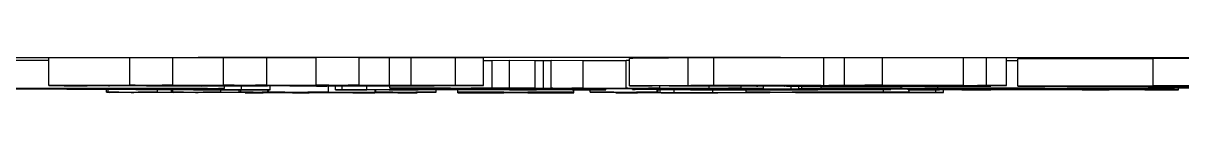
# Model space of a CAD drawing. Header units: millimetres. Extents: x 2271 to 4415, y 823 to 2339.
# Drawn here: x 3105.83 to 3147.74, y 980.68 to 981.97 of the extents above; entities that cross this region are included whole.
import ezdxf

# ---------------------------------------------------------------- set-up
doc = ezdxf.new("R2010")
doc.units = ezdxf.units.MM

msp = doc.modelspace()

# ---------------------------------------------------------------- linework, layer by layer
at = {"color": 7, "linetype": 'Continuous', "lineweight": 25}
for p, q in [((3109.686, 981.945), (3106.758, 981.944)), ((3106.758, 980.944), (3106.758, 981.944)), ((3111.245, 981.95), (3109.686, 981.951)), ((3109.686, 980.951), (3109.686, 981.951)), ((3111.245, 980.95), (3111.245, 981.95)), ((3113.077, 981.946), (3111.245, 981.946)), ((3114.638, 981.951), (3113.077, 981.952)), ((3113.077, 980.952), (3113.077, 981.952)), ((3114.638, 980.951), (3114.638, 981.951)), ((3116.426, 981.948), (3114.638, 981.947)), ((3117.983, 981.953), (3116.426, 981.954)), ((3116.426, 980.954), (3116.426, 981.954)), ((3117.983, 980.953), (3117.983, 981.953)), ((3119.079, 981.949), (3117.983, 981.948)), ((3119.865, 981.951), (3119.079, 981.949)), ((3119.079, 980.949), (3119.079, 981.949)), ((3121.463, 981.949), (3119.865, 981.951)), ((3119.865, 980.951), (3119.865, 981.951)), ((3121.463, 980.949), (3121.463, 981.949)), ((3130.807, 981.946), (3129.866, 981.948)), ((3129.866, 981.948), (3129.866, 980.948)), ((3134.785, 981.944), (3130.807, 981.946)), ((3130.807, 980.946), (3130.807, 981.946)), ((3134.785, 980.944), (3134.785, 981.944)), ((3136.917, 981.95), (3135.538, 981.952)), ((3135.538, 980.952), (3135.538, 981.952)), ((3136.917, 980.95), (3136.917, 981.95)), ((3122.477, 981.941), (3121.463, 981.943)), ((3122.477, 980.941), (3122.477, 981.941)), ((3122.787, 981.844), (3122.477, 981.844)), ((3123.422, 981.845), (3122.787, 981.844)), ((3122.787, 980.844), (3122.787, 981.844)), ((3124.347, 981.843), (3123.422, 981.845)), ((3123.422, 980.845), (3123.422, 981.845)), ((3124.347, 980.843), (3124.347, 981.843)), ((3124.636, 981.836), (3124.347, 981.836)), ((3124.925, 981.84), (3124.636, 981.839)), ((3124.636, 981.839), (3124.636, 980.839)), ((3126.081, 981.844), (3124.925, 981.845)), ((3124.925, 980.845), (3124.925, 981.845)), ((3126.081, 980.844), (3126.081, 981.844)), ((3127.641, 981.84), (3126.081, 981.84)), ((3127.765, 981.847), (3127.641, 981.847)), ((3127.641, 980.847), (3127.641, 981.847)), ((3127.765, 980.928), (3127.765, 981.928)), ((3139.842, 981.942), (3136.917, 981.943)), ((3140.67, 981.943), (3139.842, 981.942)), ((3139.842, 980.942), (3139.842, 981.942)), ((3141.399, 981.94), (3140.67, 981.943)), ((3140.67, 980.943), (3140.67, 981.943)), ((3141.399, 980.94), (3141.399, 981.94)), ((3141.811, 981.844), (3141.399, 981.844)), ((3141.811, 980.913), (3141.811, 981.913)), ((3150.77, 981.923), (3146.702, 981.929)), ((3146.702, 980.929), (3146.702, 981.929)), ((3109.906, 980.784), (3104.339, 980.816)), ((3106.758, 980.944), (3110.231, 980.945)), ((3107.398, 980.943), (3106.758, 980.944)), ((3106.92, 980.816), (3111.986, 980.789)), ((3107.308, 980.933), (3107.308, 980.943)), ((3107.986, 980.944), (3107.398, 980.943)), ((3107.688, 980.934), (3107.688, 980.943)), ((3110.3, 980.944), (3107.986, 980.944)), ((3108.356, 980.939), (3108.356, 980.944)), ((3108.356, 980.939), (3108.628, 980.939)), ((3108.628, 980.939), (3108.628, 980.944)), ((3108.628, 980.939), (3108.769, 980.937)), ((3108.769, 980.937), (3108.769, 980.944)), ((3108.769, 980.937), (3120.543, 980.942)), ((3108.84, 980.702), (3108.84, 980.79)), ((3108.84, 980.702), (3108.899, 980.703)), ((3109.044, 980.702), (3108.84, 980.702)), ((3114.286, 980.939), (3108.841, 980.937)), ((3108.899, 980.703), (3108.899, 980.79)), ((3108.899, 980.703), (3110.687, 980.702)), ((3108.959, 980.935), (3108.959, 980.937)), ((3108.969, 980.684), (3108.969, 980.702)), ((3108.969, 980.684), (3109.273, 980.701)), ((3111.381, 980.695), (3109.275, 980.684)), ((3109.686, 980.951), (3111.245, 980.95)), ((3109.988, 980.701), (3109.734, 980.689)), ((3109.734, 980.689), (3109.836, 980.689)), ((3109.836, 980.689), (3111.512, 980.697)), ((3109.836, 980.689), (3109.836, 980.694)), ((3114.76, 980.784), (3109.906, 980.784)), ((3110.295, 980.933), (3110.295, 980.937)), ((3110.295, 980.933), (3111.33, 980.933)), ((3110.627, 980.702), (3110.473, 980.702)), ((3111.574, 980.941), (3110.624, 980.94)), ((3110.687, 980.702), (3110.627, 980.702)), ((3110.687, 980.702), (3110.687, 980.784)), ((3111.245, 980.95), (3110.852, 980.949)), ((3110.852, 980.949), (3111.114, 980.946)), ((3111.114, 980.946), (3111.114, 980.95)), ((3111.114, 980.946), (3113.634, 980.947)), ((3113.703, 980.946), (3111.184, 980.945)), ((3111.188, 980.701), (3111.188, 980.784)), ((3111.188, 980.701), (3111.248, 980.702)), ((3111.342, 980.701), (3111.188, 980.701)), ((3111.248, 980.702), (3111.248, 980.784)), ((3111.248, 980.702), (3112.983, 980.701)), ((3111.267, 980.683), (3111.483, 980.695)), ((3111.267, 980.683), (3111.267, 980.694)), ((3111.33, 980.933), (3111.33, 980.937)), ((3111.33, 980.933), (3114.667, 980.934)), ((3111.483, 980.695), (3111.381, 980.695)), ((3114.739, 980.933), (3111.402, 980.932)), ((3111.402, 980.932), (3112.268, 980.921)), ((3112.268, 980.921), (3111.41, 980.92)), ((3111.512, 980.697), (3111.621, 980.7)), ((3114.471, 980.699), (3111.573, 980.683)), ((3111.574, 980.941), (3111.574, 980.945)), ((3112.336, 980.7), (3112.061, 980.688)), ((3112.061, 980.688), (3112.163, 980.688)), ((3112.163, 980.688), (3114.105, 980.699)), ((3112.163, 980.688), (3112.163, 980.693)), ((3112.268, 980.921), (3112.268, 980.932)), ((3112.924, 980.701), (3112.771, 980.701)), ((3112.983, 980.701), (3112.924, 980.701)), ((3112.983, 980.701), (3112.983, 980.784)), ((3113.077, 980.952), (3114.638, 980.951)), ((3113.116, 980.833), (3113.116, 980.932)), ((3113.638, 980.7), (3113.638, 980.784)), ((3113.638, 980.7), (3113.698, 980.701)), ((3113.792, 980.7), (3113.638, 980.7)), ((3113.698, 980.701), (3113.698, 980.784)), ((3113.698, 980.701), (3114.684, 980.701)), ((3113.72, 980.787), (3113.72, 980.933)), ((3113.72, 980.787), (3114.76, 980.787)), ((3113.856, 980.682), (3113.856, 980.696)), ((3113.884, 980.682), (3113.884, 980.696)), ((3114.967, 980.942), (3114.014, 980.941)), ((3114.105, 980.699), (3114.151, 980.7)), ((3114.145, 980.682), (3114.145, 980.697)), ((3114.638, 980.951), (3114.233, 980.95)), ((3114.233, 980.95), (3114.518, 980.947)), ((3114.667, 980.934), (3114.286, 980.939)), ((3114.518, 980.947), (3114.518, 980.951)), ((3114.518, 980.947), (3116.968, 980.948)), ((3117.037, 980.947), (3114.587, 980.946)), ((3114.649, 980.683), (3115.298, 980.699)), ((3114.684, 980.701), (3114.684, 980.784)), ((3114.684, 980.701), (3114.686, 980.701)), ((3114.686, 980.784), (3114.686, 980.701)), ((3114.686, 980.701), (3116.87, 980.7)), ((3114.76, 980.787), (3114.76, 980.933)), ((3114.76, 980.787), (3114.76, 980.784)), ((3115.17, 980.7), (3114.966, 980.7)), ((3114.967, 980.942), (3114.967, 980.946)), ((3120.685, 980.941), (3115.17, 980.939)), ((3115.17, 980.939), (3115.55, 980.934)), ((3115.172, 980.7), (3115.17, 980.7)), ((3115.813, 980.691), (3115.481, 980.683)), ((3115.55, 980.934), (3115.55, 980.939)), ((3115.55, 980.934), (3118.817, 980.935)), ((3119.095, 980.935), (3115.622, 980.933)), ((3118.881, 980.691), (3115.813, 980.691)), ((3116.131, 980.699), (3115.84, 980.692)), ((3115.84, 980.692), (3118.908, 980.691)), ((3116.809, 980.92), (3115.856, 980.918)), ((3115.913, 980.682), (3115.913, 980.691)), ((3116.173, 980.682), (3116.173, 980.691)), ((3116.426, 980.954), (3117.983, 980.953)), ((3116.843, 980.7), (3116.635, 980.7)), ((3116.809, 980.92), (3116.809, 980.934)), ((3116.87, 980.7), (3116.843, 980.7)), ((3116.87, 980.7), (3116.87, 980.934)), ((3117.123, 980.786), (3117.123, 980.934)), ((3117.123, 980.785), (3117.123, 980.786)), ((3117.123, 980.786), (3117.366, 980.786)), ((3120.117, 980.785), (3117.123, 980.785)), ((3117.32, 980.925), (3117.32, 980.934)), ((3117.379, 980.925), (3117.32, 980.925)), ((3118.311, 980.943), (3117.364, 980.942)), ((3117.366, 980.786), (3117.366, 980.925)), ((3117.983, 980.953), (3117.579, 980.951)), ((3117.579, 980.951), (3117.854, 980.948)), ((3117.756, 980.681), (3117.756, 980.691)), ((3117.785, 980.682), (3117.785, 980.691)), ((3117.854, 980.948), (3117.854, 980.952)), ((3117.854, 980.948), (3119.079, 980.949)), ((3121.463, 980.949), (3117.923, 980.947)), ((3118.045, 980.682), (3118.045, 980.691)), ((3118.256, 980.788), (3118.256, 980.934)), ((3118.256, 980.788), (3121.408, 980.815)), ((3118.311, 980.943), (3118.311, 980.947)), ((3118.55, 980.682), (3118.881, 980.691)), ((3118.55, 980.682), (3118.55, 980.691)), ((3118.56, 980.699), (3118.56, 980.785)), ((3118.56, 980.699), (3118.587, 980.7)), ((3118.768, 980.699), (3118.56, 980.699)), ((3118.587, 980.7), (3118.587, 980.785)), ((3118.587, 980.7), (3120.771, 980.7)), ((3118.817, 980.935), (3118.817, 980.94)), ((3118.817, 980.935), (3119.313, 980.937)), ((3118.908, 980.691), (3119.199, 980.698)), ((3119.079, 980.949), (3119.865, 980.951)), ((3119.088, 980.844), (3119.088, 980.935)), ((3119.608, 980.843), (3119.088, 980.844)), ((3119.088, 980.844), (3122.787, 980.844)), ((3119.724, 980.927), (3119.095, 980.935)), ((3119.874, 980.796), (3119.146, 980.79)), ((3119.203, 980.825), (3119.203, 980.843)), ((3119.839, 980.823), (3119.203, 980.825)), ((3119.313, 980.937), (3119.313, 980.94)), ((3119.313, 980.937), (3120.556, 980.936)), ((3119.319, 980.836), (3119.319, 980.843)), ((3119.839, 980.835), (3119.319, 980.836)), ((3119.319, 980.836), (3121.284, 980.836)), ((3120.031, 980.698), (3119.382, 980.682)), ((3119.814, 980.681), (3119.814, 980.693)), ((3119.865, 980.951), (3121.463, 980.949)), ((3123.509, 980.796), (3119.874, 980.796)), ((3119.874, 980.786), (3119.874, 980.796)), ((3119.874, 980.786), (3120.117, 980.786)), ((3120.556, 980.936), (3120.024, 980.934)), ((3120.024, 980.934), (3120.654, 980.927)), ((3121.732, 980.812), (3120.036, 980.797)), ((3120.036, 980.797), (3123.428, 980.797)), ((3120.071, 980.937), (3120.685, 980.941)), ((3120.071, 980.937), (3120.071, 980.941)), ((3120.302, 980.937), (3120.071, 980.937)), ((3120.117, 980.786), (3120.117, 980.796)), ((3120.117, 980.786), (3120.117, 980.785)), ((3120.744, 980.699), (3120.536, 980.699)), ((3120.543, 980.942), (3120.543, 980.948)), ((3120.543, 980.942), (3121.026, 980.944)), ((3120.654, 980.927), (3120.654, 980.941)), ((3120.7, 980.926), (3120.7, 980.948)), ((3120.771, 980.7), (3120.744, 980.699)), ((3120.771, 980.7), (3120.771, 980.796)), ((3121.284, 980.843), (3120.995, 980.843)), ((3121.026, 980.944), (3121.026, 980.948)), ((3121.026, 980.944), (3122.477, 980.941)), ((3121.284, 980.835), (3121.226, 980.835)), ((3121.284, 980.836), (3121.284, 980.843)), ((3121.284, 980.827), (3121.284, 980.835)), ((3121.408, 980.815), (3122.619, 980.816)), ((3121.555, 980.7), (3121.555, 980.796)), ((3121.555, 980.7), (3125.746, 980.7)), ((3121.555, 980.699), (3121.555, 980.7)), ((3122.751, 980.699), (3121.555, 980.699)), ((3121.555, 980.681), (3121.555, 980.699)), ((3121.813, 980.812), (3121.732, 980.812)), ((3123.428, 980.797), (3121.813, 980.812)), ((3124.347, 980.843), (3122.035, 980.843)), ((3122.035, 980.843), (3122.035, 980.836)), ((3122.035, 980.836), (3122.671, 980.836)), ((3124, 980.835), (3122.035, 980.835)), ((3122.035, 980.835), (3122.035, 980.827)), ((3122.035, 980.827), (3124, 980.829)), ((3122.619, 980.816), (3122.619, 980.835)), ((3122.619, 980.816), (3125.691, 980.788)), ((3122.671, 980.836), (3122.671, 980.843)), ((3122.671, 980.836), (3123.191, 980.837)), ((3122.751, 980.681), (3122.751, 980.699)), ((3122.787, 980.844), (3123.422, 980.845)), ((3123.191, 980.837), (3123.191, 980.843)), ((3123.191, 980.837), (3124, 980.835)), ((3123.219, 980.682), (3123.219, 980.698)), ((3123.422, 980.845), (3124.347, 980.843)), ((3123.425, 980.786), (3123.425, 980.796)), ((3123.425, 980.785), (3123.425, 980.786)), ((3123.425, 980.786), (3123.749, 980.786)), ((3126.904, 980.785), (3123.425, 980.785)), ((3124.315, 980.789), (3123.509, 980.796)), ((3123.749, 980.786), (3123.749, 980.794)), ((3124, 980.836), (3124, 980.843)), ((3124.52, 980.835), (3124, 980.836)), ((3124, 980.836), (3130.993, 980.836)), ((3124, 980.835), (3124, 980.836)), ((3124, 980.829), (3124, 980.835)), ((3124, 980.829), (3124.058, 980.828)), ((3124.058, 980.836), (3124.058, 980.828)), ((3124.082, 980.698), (3124.082, 980.682)), ((3125.746, 980.699), (3124.55, 980.699)), ((3124.55, 980.681), (3124.55, 980.699)), ((3124.636, 980.83), (3124.578, 980.833)), ((3124.578, 980.833), (3125.329, 980.832)), ((3124.578, 980.819), (3124.578, 980.833)), ((3124.578, 980.819), (3124.636, 980.822)), ((3125.329, 980.82), (3124.578, 980.819)), ((3124.636, 980.839), (3124.983, 980.84)), ((3125.329, 980.838), (3124.636, 980.839)), ((3124.636, 980.822), (3124.636, 980.83)), ((3124.925, 980.845), (3126.081, 980.844)), ((3125.792, 980.839), (3125.329, 980.838)), ((3125.329, 980.832), (3125.329, 980.838)), ((3125.329, 980.832), (3127.005, 980.832)), ((3126.659, 980.831), (3125.329, 980.831)), ((3125.329, 980.831), (3125.329, 980.82)), ((3126.081, 980.844), (3125.676, 980.844)), ((3125.676, 980.844), (3125.676, 980.84)), ((3125.676, 980.84), (3127.699, 980.84)), ((3125.691, 980.788), (3125.691, 980.831)), ((3125.746, 980.7), (3125.746, 980.785)), ((3125.746, 980.7), (3125.746, 980.699)), ((3125.746, 980.681), (3125.746, 980.699)), ((3130.646, 980.839), (3125.792, 980.839)), ((3127.294, 980.836), (3125.907, 980.836)), ((3126.335, 980.7), (3126.335, 980.785)), ((3126.372, 980.699), (3126.335, 980.7)), ((3126.335, 980.7), (3128.757, 980.7)), ((3126.68, 980.699), (3126.372, 980.699)), ((3126.659, 980.821), (3126.659, 980.831)), ((3127.352, 980.822), (3126.659, 980.821)), ((3126.661, 980.786), (3126.661, 980.821)), ((3126.661, 980.786), (3126.904, 980.786)), ((3126.904, 980.786), (3126.904, 980.821)), ((3126.904, 980.786), (3126.904, 980.785)), ((3127.005, 980.832), (3127.294, 980.836)), ((3127.005, 980.832), (3127.005, 980.836)), ((3128.044, 980.683), (3127.192, 980.698)), ((3127.267, 980.681), (3127.267, 980.697)), ((3127.294, 980.832), (3130.877, 980.832)), ((3128.739, 980.831), (3127.352, 980.831)), ((3127.352, 980.831), (3127.352, 980.822)), ((3127.628, 980.682), (3127.628, 980.69)), ((3127.641, 980.847), (3128.855, 980.846)), ((3128.885, 980.929), (3127.765, 980.928)), ((3127.863, 980.8), (3127.863, 980.831)), ((3128.017, 980.699), (3128.868, 980.683)), ((3132.611, 980.836), (3128.392, 980.836)), ((3128.793, 980.7), (3128.433, 980.7)), ((3128.855, 980.846), (3128.45, 980.845)), ((3128.45, 980.845), (3128.45, 980.84)), ((3128.45, 980.84), (3130.646, 980.84)), ((3128.739, 980.822), (3128.739, 980.831)), ((3129.432, 980.823), (3128.739, 980.822)), ((3128.757, 980.7), (3128.757, 980.822)), ((3128.757, 980.7), (3128.793, 980.7)), ((3128.793, 980.7), (3128.793, 980.822)), ((3128.855, 980.846), (3128.855, 980.929)), ((3128.868, 980.683), (3128.868, 980.822)), ((3129.104, 980.931), (3128.885, 980.929)), ((3133.149, 980.929), (3129.104, 980.931)), ((3129.89, 980.938), (3129.196, 980.932)), ((3129.196, 980.932), (3133.241, 980.93)), ((3129.381, 980.682), (3129.381, 980.821)), ((3130.935, 980.831), (3129.432, 980.831)), ((3129.432, 980.831), (3129.432, 980.823)), ((3129.432, 980.822), (3129.432, 980.823)), ((3129.432, 980.821), (3129.432, 980.822)), ((3129.866, 980.948), (3130.807, 980.946)), ((3133.935, 980.936), (3129.89, 980.938)), ((3130.647, 980.945), (3129.982, 980.939)), ((3129.982, 980.939), (3134.027, 980.937)), ((3130.646, 980.845), (3130.646, 980.93)), ((3130.646, 980.84), (3130.646, 980.845)), ((3130.646, 980.845), (3131.802, 980.844)), ((3131.397, 980.839), (3130.646, 980.838)), ((3130.646, 980.838), (3130.646, 980.839)), ((3134.693, 980.943), (3130.647, 980.945)), ((3130.772, 980.682), (3130.772, 980.819)), ((3130.807, 980.946), (3134.785, 980.944)), ((3130.877, 980.832), (3130.877, 980.836)), ((3130.877, 980.832), (3131.282, 980.833)), ((3130.935, 980.822), (3130.935, 980.831)), ((3130.993, 980.836), (3131.686, 980.838)), ((3130.993, 980.836), (3130.993, 980.838)), ((3131.282, 980.833), (3131.282, 980.836)), ((3131.282, 980.833), (3132.091, 980.832)), ((3131.802, 980.844), (3131.34, 980.843)), ((3131.34, 980.843), (3131.342, 980.843)), ((3131.397, 980.839), (3131.397, 980.843)), ((3131.686, 980.838), (3131.686, 980.844)), ((3131.686, 980.838), (3132.611, 980.836)), ((3132.091, 980.832), (3131.686, 980.831)), ((3131.686, 980.831), (3131.686, 980.822)), ((3131.688, 980.822), (3131.688, 980.831)), ((3131.802, 980.844), (3131.802, 980.93)), ((3131.986, 980.701), (3131.986, 980.832)), ((3131.986, 980.701), (3136.942, 980.703)), ((3132.053, 980.7), (3131.986, 980.701)), ((3132.305, 980.7), (3132.053, 980.7)), ((3132.091, 980.832), (3132.091, 980.836)), ((3132.351, 980.929), (3132.351, 980.921)), ((3132.407, 980.922), (3133.149, 980.929)), ((3132.407, 980.922), (3132.407, 980.929)), ((3132.49, 980.816), (3132.49, 980.836)), ((3132.541, 980.786), (3132.541, 980.836)), ((3132.573, 980.687), (3132.842, 980.687)), ((3132.611, 980.836), (3132.611, 980.929)), ((3134.44, 980.684), (3132.851, 980.7)), ((3133.119, 980.797), (3133.119, 980.799)), ((3133.119, 980.799), (3137.212, 980.799)), ((3133.605, 980.797), (3133.119, 980.797)), ((3133.241, 980.937), (3133.241, 980.93)), ((3133.241, 980.93), (3133.935, 980.936)), ((3134.092, 980.929), (3133.396, 980.922)), ((3138.774, 980.916), (3133.514, 980.919)), ((3133.605, 980.815), (3133.605, 980.918)), ((3133.66, 980.7), (3134.349, 980.694)), ((3133.769, 980.683), (3133.769, 980.691)), ((3133.882, 980.825), (3133.882, 980.918)), ((3133.94, 980.824), (3133.882, 980.825)), ((3133.998, 980.833), (3133.998, 980.918)), ((3134.518, 980.832), (3133.998, 980.833)), ((3133.998, 980.833), (3137.639, 980.833)), ((3135.441, 980.702), (3134.026, 980.701)), ((3134.027, 980.944), (3134.027, 980.937)), ((3134.027, 980.937), (3134.693, 980.943)), ((3134.035, 980.92), (3134.035, 980.928)), ((3134.035, 980.92), (3138.689, 980.918)), ((3134.072, 980.683), (3134.072, 980.688)), ((3138.273, 980.926), (3134.092, 980.929)), ((3134.878, 980.936), (3134.184, 980.929)), ((3134.184, 980.929), (3138.366, 980.927)), ((3134.349, 980.694), (3134.349, 980.701)), ((3134.349, 980.694), (3135.815, 980.694)), ((3134.402, 980.814), (3134.402, 980.832)), ((3135.881, 980.694), (3134.415, 980.693)), ((3134.415, 980.693), (3135.249, 980.685)), ((3134.575, 980.79), (3134.575, 980.795)), ((3135.154, 980.82), (3134.634, 980.821)), ((3134.634, 980.821), (3140.066, 980.821)), ((3134.691, 980.844), (3134.691, 980.918)), ((3135.154, 980.843), (3134.691, 980.844)), ((3134.691, 980.844), (3137.639, 980.844)), ((3139.059, 980.934), (3134.878, 980.936)), ((3135.635, 980.943), (3134.97, 980.937)), ((3134.97, 980.937), (3139.152, 980.935)), ((3135.789, 980.843), (3135.154, 980.843)), ((3135.249, 980.685), (3135.249, 980.693)), ((3135.28, 980.816), (3135.918, 980.808)), ((3135.918, 980.808), (3135.432, 980.807)), ((3135.538, 980.952), (3136.917, 980.95)), ((3139.817, 980.941), (3135.635, 980.943)), ((3136.267, 980.949), (3135.728, 980.944)), ((3135.728, 980.944), (3139.842, 980.942)), ((3137.639, 980.843), (3135.789, 980.843)), ((3135.792, 980.684), (3135.792, 980.694)), ((3138.043, 980.832), (3135.905, 980.832)), ((3135.918, 980.832), (3135.918, 980.808)), ((3135.918, 980.796), (3135.918, 980.787)), ((3136.917, 980.95), (3136.267, 980.949)), ((3136.488, 980.697), (3136.79, 980.698)), ((3136.553, 980.697), (3136.488, 980.697)), ((3146.539, 980.82), (3136.541, 980.82)), ((3136.79, 980.698), (3137.445, 980.691)), ((3137.212, 980.797), (3136.808, 980.797)), ((3136.942, 980.703), (3136.942, 980.797)), ((3136.942, 980.703), (3137.874, 980.7)), ((3137.003, 980.826), (3140.066, 980.826)), ((3137.465, 980.825), (3137.003, 980.826)), ((3137.142, 980.691), (3137.098, 980.692)), ((3137.106, 980.685), (3137.106, 980.691)), ((3137.445, 980.691), (3137.142, 980.691)), ((3137.212, 980.799), (3137.212, 980.82)), ((3137.212, 980.799), (3137.212, 980.797)), ((3138.101, 980.826), (3137.465, 980.825)), ((3137.581, 980.848), (3137.581, 980.917)), ((3137.581, 980.848), (3138.91, 980.846)), ((3137.639, 980.833), (3137.639, 980.843)), ((3137.874, 980.7), (3137.645, 980.7)), ((3137.836, 980.786), (3137.836, 980.82)), ((3137.836, 980.785), (3137.836, 980.786)), ((3137.836, 980.786), (3138.078, 980.786)), ((3140.829, 980.785), (3137.836, 980.785)), ((3137.874, 980.7), (3137.874, 980.785)), ((3138.078, 980.786), (3138.078, 980.82)), ((3138.088, 980.925), (3138.088, 980.927)), ((3138.088, 980.925), (3138.273, 980.926)), ((3139.208, 980.925), (3138.088, 980.925)), ((3140.066, 980.826), (3138.101, 980.826)), ((3138.366, 980.927), (3139.059, 980.934)), ((3138.366, 980.934), (3138.366, 980.927)), ((3138.91, 980.846), (3138.448, 980.846)), ((3138.448, 980.846), (3138.448, 980.844)), ((3138.448, 980.844), (3142.782, 980.844)), ((3142.782, 980.843), (3138.448, 980.843)), ((3138.448, 980.843), (3138.448, 980.84)), ((3138.448, 980.84), (3142.782, 980.84)), ((3142.782, 980.839), (3138.448, 980.839)), ((3138.448, 980.839), (3138.448, 980.837)), ((3138.448, 980.837), (3142.782, 980.837)), ((3142.782, 980.836), (3138.448, 980.836)), ((3138.448, 980.836), (3138.448, 980.833)), ((3138.448, 980.833), (3142.782, 980.833)), ((3138.689, 980.918), (3138.689, 980.925)), ((3138.842, 980.69), (3138.842, 980.785)), ((3138.842, 980.69), (3139.117, 980.689)), ((3138.91, 980.846), (3138.91, 980.925)), ((3138.968, 980.788), (3138.968, 980.82)), ((3138.968, 980.788), (3142.121, 980.815)), ((3139.117, 980.689), (3138.994, 980.685)), ((3142.204, 980.832), (3139.084, 980.832)), ((3139.117, 980.689), (3139.117, 980.785)), ((3139.152, 980.935), (3139.817, 980.941)), ((3139.152, 980.941), (3139.152, 980.935)), ((3139.842, 980.942), (3140.67, 980.943)), ((3140.587, 980.796), (3139.858, 980.79)), ((3140.008, 980.832), (3141.337, 980.83)), ((3140.008, 980.832), (3140.008, 980.832)), ((3140.066, 980.821), (3140.066, 980.826)), ((3140.256, 980.924), (3140.592, 980.924)), ((3144.221, 980.796), (3140.587, 980.796)), ((3140.587, 980.786), (3140.587, 980.796)), ((3140.587, 980.786), (3140.829, 980.786)), ((3140.67, 980.943), (3141.399, 980.94)), ((3141.399, 980.94), (3140.682, 980.94)), ((3142.444, 980.812), (3140.748, 980.797)), ((3140.748, 980.797), (3144.14, 980.797)), ((3141.337, 980.83), (3140.817, 980.83)), ((3140.817, 980.83), (3140.817, 980.826)), ((3140.817, 980.826), (3142.378, 980.826)), ((3144.111, 980.826), (3140.817, 980.826)), ((3140.817, 980.826), (3140.817, 980.821)), ((3140.817, 980.821), (3144.458, 980.821)), ((3140.824, 980.917), (3140.824, 980.94)), ((3140.829, 980.786), (3140.829, 980.796)), ((3140.829, 980.786), (3140.829, 980.785)), ((3141.337, 980.83), (3141.337, 980.832)), ((3141.86, 980.913), (3141.811, 980.913)), ((3142.121, 980.815), (3142.121, 980.82)), ((3142.121, 980.815), (3143.331, 980.816)), ((3142.378, 980.826), (3142.378, 980.836)), ((3142.378, 980.826), (3143.071, 980.828)), ((3142.525, 980.812), (3142.444, 980.812)), ((3144.14, 980.797), (3142.525, 980.812)), ((3147.29, 980.832), (3142.551, 980.832)), ((3142.724, 980.848), (3144.054, 980.847)), ((3142.782, 980.84), (3142.782, 980.843)), ((3142.782, 980.837), (3142.782, 980.839)), ((3142.782, 980.833), (3142.782, 980.836)), ((3143.071, 980.828), (3144.111, 980.826)), ((3143.331, 980.816), (3143.331, 980.82)), ((3143.331, 980.816), (3146.403, 980.788)), ((3144.054, 980.847), (3143.591, 980.846)), ((3143.591, 980.846), (3143.591, 980.844)), ((3143.591, 980.844), (3144.92, 980.844)), ((3146.77, 980.843), (3143.591, 980.843)), ((3143.591, 980.843), (3143.591, 980.833)), ((3143.591, 980.833), (3144.978, 980.833)), ((3144.137, 980.786), (3144.137, 980.796)), ((3144.137, 980.785), (3144.137, 980.786)), ((3144.137, 980.786), (3144.461, 980.786)), ((3147.617, 980.785), (3144.137, 980.785)), ((3145.027, 980.789), (3144.221, 980.796)), ((3144.458, 980.821), (3144.458, 980.832)), ((3144.458, 980.821), (3145.325, 980.823)), ((3144.461, 980.786), (3144.461, 980.794)), ((3144.92, 980.844), (3145.672, 980.846)), ((3144.978, 980.833), (3144.978, 980.843)), ((3144.978, 980.833), (3145.961, 980.835)), ((3145.325, 980.823), (3146.539, 980.82)), ((3145.672, 980.846), (3146.77, 980.843)), ((3145.961, 980.835), (3145.961, 980.843)), ((3145.961, 980.835), (3147.29, 980.832)), ((3146.403, 980.788), (3146.403, 980.82)), ((3146.845, 980.927), (3146.702, 980.929)), ((3146.702, 980.929), (3150.77, 980.923)), ((3146.77, 980.843), (3146.77, 980.856)), ((3147.29, 980.832), (3147.29, 980.854)), ((3147.374, 980.786), (3147.374, 980.853)), ((3147.374, 980.786), (3147.617, 980.786)), ((3147.463, 980.827), (3147.463, 980.853)), ((3147.463, 980.827), (3147.463, 980.827)), ((3147.617, 980.786), (3147.617, 980.853)), ((3147.617, 980.786), (3147.617, 980.785)), ((3109.275, 980.684), (3108.969, 980.684)), ((3111.573, 980.683), (3111.267, 980.683)), ((3116.144, 980.681), (3113.856, 980.682)), ((3113.856, 980.682), (3113.884, 980.682)), ((3113.884, 980.682), (3114.145, 980.682)), ((3115.481, 980.683), (3115.486, 980.683)), ((3115.913, 980.682), (3116.173, 980.682)), ((3116.173, 980.682), (3116.144, 980.681)), ((3117.756, 980.681), (3117.785, 980.682)), ((3120.045, 980.681), (3117.756, 980.681)), ((3117.785, 980.682), (3118.045, 980.682)), ((3119.382, 980.682), (3119.387, 980.682)), ((3119.814, 980.681), (3120.074, 980.681)), ((3120.074, 980.681), (3120.045, 980.681)), ((3121.555, 980.68), (3121.555, 980.681)), ((3121.555, 980.681), (3122.751, 980.681)), ((3125.746, 980.68), (3121.555, 980.68)), ((3124.55, 980.681), (3125.746, 980.681)), ((3125.746, 980.681), (3125.746, 980.68)), ((3127.267, 980.681), (3127.628, 980.682)), ((3127.304, 980.681), (3127.267, 980.681)), ((3132.611, 980.682), (3127.304, 980.681)), ((3129.381, 980.682), (3130.772, 980.682)), ((3132.842, 980.687), (3132.611, 980.682)), ((3133.837, 980.683), (3133.769, 980.683)), ((3133.769, 980.683), (3134.072, 980.683)), ((3138.994, 980.685), (3133.837, 980.683)), ((3135.792, 980.684), (3137.106, 980.685))]:
    msp.add_line(p, q, dxfattribs=at)
at = {"color": 7, "linetype": 'Continuous', "lineweight": 25, "flags": 128}
for points in [[(3146.515, 980.858), (3146.7, 980.861), (3147.239, 980.863), (3148.078, 980.865), (3149.135, 980.866), (3150.307, 980.867), (3151.479, 980.866), (3152.536, 980.865), (3153.375, 980.863), (3153.913, 980.861), (3154.099, 980.858), (3153.913, 980.856), (3153.375, 980.854), (3152.536, 980.852), (3151.479, 980.851), (3150.307, 980.85), (3149.135, 980.851), (3148.078, 980.852), (3147.239, 980.854), (3146.7, 980.856), (3146.515, 980.858)], [(3147.335, 980.858), (3147.515, 980.861), (3148.03, 980.863), (3148.821, 980.864), (3149.791, 980.865), (3150.823, 980.865), (3151.792, 980.864), (3152.583, 980.863), (3153.099, 980.861), (3153.278, 980.858), (3153.099, 980.856), (3152.583, 980.854), (3151.792, 980.853), (3150.823, 980.852), (3149.791, 980.852), (3148.821, 980.853), (3148.03, 980.854), (3147.515, 980.856), (3147.335, 980.858)]]:
    msp.add_lwpolyline(points, dxfattribs=at)
at = {"color": 7, "linetype": 'Continuous', "lineweight": 25}
for points, knots in [([(3054.246, 981.823), (3054.294, 981.827), (3054.4, 981.835), (3055.27, 981.848), (3056.751, 981.861), (3058.926, 981.875), (3061.757, 981.888), (3065.271, 981.901), (3069.425, 981.913), (3074.168, 981.925), (3079.43, 981.935), (3085.122, 981.944), (3091.144, 981.951), (3097.367, 981.957), (3103.733, 981.962), (3110.085, 981.965), (3116.424, 981.967), (3122.691, 981.968), (3128.959, 981.967), (3135.298, 981.965), (3141.65, 981.962), (3148.016, 981.957), (3154.239, 981.951), (3160.262, 981.944), (3165.954, 981.935), (3171.215, 981.925), (3175.958, 981.913), (3180.112, 981.901), (3183.626, 981.888), (3186.457, 981.875), (3188.632, 981.861), (3190.113, 981.848), (3190.985, 981.835), (3191.091, 981.827), (3191.139, 981.823)], [0, 0, 0, 0, 0.023828, 0.053273, 0.084485, 0.115699, 0.147957, 0.180726, 0.213842, 0.247136, 0.28043, 0.313546, 0.346314, 0.378573, 0.409785, 0.440999, 0.470442, 0.499888, 0.529332, 0.558778, 0.58999, 0.621203, 0.653462, 0.68623, 0.719347, 0.752641, 0.785934, 0.819051, 0.851819, 0.884078, 0.915289, 0.946503, 0.975948, 1, 1, 1, 1]), ([(3129.866, 981.948), (3129.735, 981.947), (3129.36, 981.943), (3128.671, 981.936), (3128.067, 981.931), (3127.765, 981.928)], [0, 0, 0, 0, 0.212583, 0.606196, 1, 1, 1, 1]), ([(3135.538, 981.952), (3135.475, 981.951), (3135.35, 981.95), (3135.101, 981.947), (3134.907, 981.945), (3134.785, 981.944)], [0, 0, 0, 0, 0.272745, 0.545491, 1, 1, 1, 1]), ([(3106.758, 981.848), (3106.651, 981.848), (3106.231, 981.848), (3105.79, 981.848), (3105.462, 981.848)], [0, 0, 0, 0, 0.254888, 1, 1, 1, 1]), ([(3146.702, 981.915), (3145.815, 981.914), (3144.222, 981.913), (3142.552, 981.913), (3141.811, 981.913)], [0, 0, 0, 0, 0.55606, 1, 1, 1, 1]), ([(3103.838, 980.846), (3104.507, 980.845), (3105.852, 980.845), (3107.661, 980.844), (3108.981, 980.842), (3109.904, 980.838), (3110.212, 980.835), (3110.234, 980.833), (3110.24, 980.832)], [0, 0, 0, 0, 0.196061, 0.394111, 0.547436, 0.700125, 0.928087, 1, 1, 1, 1]), ([(3110.24, 980.832), (3110.209, 980.831), (3110.148, 980.828), (3109.465, 980.824), (3108.118, 980.821), (3106.433, 980.819), (3105.085, 980.818), (3104.307, 980.818), (3104.184, 980.818)], [0, 0, 0, 0, 0.200351, 0.402646, 0.59747, 0.766762, 0.96323, 1, 1, 1, 1]), ([(3104.788, 980.848), (3105.456, 980.848), (3106.691, 980.848), (3108.459, 980.847), (3110.122, 980.846), (3111.641, 980.843), (3112.786, 980.839), (3113.094, 980.836), (3113.113, 980.833), (3113.116, 980.833)], [0, 0, 0, 0, 0.160365, 0.296332, 0.431737, 0.589347, 0.747826, 0.949128, 1, 1, 1, 1]), ([(3113.116, 980.833), (3113.09, 980.831), (3113.03, 980.828), (3112.245, 980.823), (3110.534, 980.819), (3108.685, 980.817), (3107.406, 980.816), (3106.92, 980.816)], [0, 0, 0, 0, 0.183074, 0.416875, 0.642834, 0.864166, 1, 1, 1, 1]), ([(3107.308, 980.933), (3107.312, 980.933), (3107.324, 980.933), (3107.494, 980.934), (3107.627, 980.934), (3107.688, 980.934)], [0, 0, 0, 0, 0.206018, 0.636041, 1, 1, 1, 1]), ([(3108.004, 980.932), (3107.923, 980.932), (3107.773, 980.932), (3107.563, 980.932), (3107.423, 980.933), (3107.331, 980.933), (3107.313, 980.933), (3107.308, 980.933)], [0, 0, 0, 0, 0.281585, 0.522569, 0.762523, 0.925805, 1, 1, 1, 1]), ([(3107.688, 980.934), (3107.815, 980.935), (3108.157, 980.936), (3108.303, 980.937), (3108.341, 980.939), (3108.356, 980.939)], [0, 0, 0, 0, 0.268239, 0.722981, 1, 1, 1, 1]), ([(3108.911, 980.934), (3108.885, 980.934), (3108.831, 980.933), (3108.566, 980.933), (3108.297, 980.932), (3108.058, 980.932), (3108.004, 980.932)], [0, 0, 0, 0, 0.194719, 0.390632, 0.863045, 1, 1, 1, 1]), ([(3108.841, 980.937), (3108.895, 980.936), (3108.964, 980.935), (3108.942, 980.935), (3108.937, 980.935)], [0, 0, 0, 0, 0.7846575, 1, 1, 1, 1]), ([(3109.273, 980.701), (3109.285, 980.701), (3109.301, 980.702), (3109.253, 980.702), (3109.195, 980.702), (3109.12, 980.702), (3109.068, 980.702), (3109.044, 980.702)], [0, 0, 0, 0, 0.409045, 0.568709, 0.729731, 0.871998, 1, 1, 1, 1]), ([(3110.231, 980.945), (3110.172, 980.946), (3110.062, 980.947), (3109.883, 980.949), (3109.752, 980.95), (3109.686, 980.951)], [0, 0, 0, 0, 0.361759, 0.680808, 1, 1, 1, 1]), ([(3110.473, 980.702), (3110.409, 980.702), (3110.309, 980.702), (3110.177, 980.702), (3110.09, 980.702), (3110.022, 980.701), (3110, 980.701), (3109.988, 980.701)], [0, 0, 0, 0, 0.286948, 0.445283, 0.603611, 0.766841, 1, 1, 1, 1]), ([(3111.41, 980.92), (3111.317, 980.921), (3111.131, 980.924), (3110.773, 980.928), (3110.466, 980.932), (3110.295, 980.933)], [0, 0, 0, 0, 0.307881, 0.615778, 1, 1, 1, 1]), ([(3110.624, 980.94), (3110.586, 980.94), (3110.525, 980.941), (3110.409, 980.943), (3110.337, 980.944), (3110.3, 980.944)], [0, 0, 0, 0, 0.437947, 0.718933, 1, 1, 1, 1]), ([(3111.184, 980.945), (3111.214, 980.944), (3111.275, 980.944), (3111.398, 980.942), (3111.506, 980.941), (3111.574, 980.941)], [0, 0, 0, 0, 0.2673365, 0.5346869, 1, 1, 1, 1]), ([(3111.621, 980.7), (3111.629, 980.7), (3111.641, 980.701), (3111.583, 980.701), (3111.486, 980.701), (3111.387, 980.701), (3111.342, 980.701)], [0, 0, 0, 0, 0.280717, 0.477013, 0.764436, 1, 1, 1, 1]), ([(3111.986, 980.789), (3112.157, 980.789), (3112.421, 980.788), (3113.094, 980.787), (3113.499, 980.787), (3113.72, 980.787)], [0, 0, 0, 0, 0.454509, 0.703285, 1, 1, 1, 1]), ([(3112.771, 980.701), (3112.725, 980.701), (3112.648, 980.701), (3112.541, 980.701), (3112.465, 980.701), (3112.393, 980.7), (3112.357, 980.7), (3112.34, 980.7), (3112.336, 980.7)], [0, 0, 0, 0, 0.2197284, 0.3604368, 0.5019622, 0.6296085, 0.9109721, 1, 1, 1, 1]), ([(3113.634, 980.947), (3113.576, 980.947), (3113.464, 980.949), (3113.279, 980.951), (3113.144, 980.952), (3113.077, 980.952)], [0, 0, 0, 0, 0.353076, 0.676475, 1, 1, 1, 1]), ([(3114.014, 980.941), (3113.971, 980.942), (3113.906, 980.943), (3113.794, 980.945), (3113.734, 980.945), (3113.703, 980.946)], [0, 0, 0, 0, 0.499817, 0.749886, 1, 1, 1, 1]), ([(3114.146, 980.7), (3114.146, 980.7), (3114.144, 980.7), (3114.102, 980.7), (3114.023, 980.7), (3113.917, 980.7), (3113.833, 980.7), (3113.792, 980.7)], [0, 0, 0, 0, 0.063168, 0.286153, 0.501453, 0.758451, 1, 1, 1, 1]), ([(3114.966, 980.7), (3114.909, 980.7), (3114.803, 980.7), (3114.657, 980.7), (3114.544, 980.699), (3114.495, 980.699), (3114.471, 980.699)], [0, 0, 0, 0, 0.246987, 0.468153, 0.728462, 1, 1, 1, 1]), ([(3114.587, 980.946), (3114.617, 980.946), (3114.678, 980.945), (3114.795, 980.944), (3114.901, 980.943), (3114.967, 980.942)], [0, 0, 0, 0, 0.278089, 0.556193, 1, 1, 1, 1]), ([(3115.856, 980.918), (3115.758, 980.92), (3115.564, 980.923), (3115.181, 980.928), (3114.903, 980.931), (3114.739, 980.933)], [0, 0, 0, 0, 0.2894212, 0.5788391, 1, 1, 1, 1]), ([(3115.298, 980.699), (3115.299, 980.699), (3115.301, 980.699), (3115.269, 980.7), (3115.218, 980.7), (3115.182, 980.7), (3115.172, 980.7)], [0, 0, 0, 0, 0.177122, 0.589108, 0.884827, 1, 1, 1, 1]), ([(3115.622, 980.933), (3115.738, 980.932), (3115.969, 980.929), (3116.347, 980.925), (3116.644, 980.921), (3116.809, 980.92)], [0, 0, 0, 0, 0.307939, 0.615874, 1, 1, 1, 1]), ([(3116.635, 980.7), (3116.566, 980.7), (3116.45, 980.7), (3116.307, 980.7), (3116.215, 980.699), (3116.152, 980.699), (3116.138, 980.699), (3116.131, 980.699)], [0, 0, 0, 0, 0.290077, 0.48445, 0.638173, 0.79153, 1, 1, 1, 1]), ([(3116.968, 980.948), (3116.909, 980.948), (3116.799, 980.95), (3116.619, 980.952), (3116.49, 980.953), (3116.426, 980.954)], [0, 0, 0, 0, 0.3618324, 0.680859, 1, 1, 1, 1]), ([(3117.364, 980.942), (3117.324, 980.943), (3117.258, 980.944), (3117.143, 980.946), (3117.073, 980.946), (3117.037, 980.947)], [0, 0, 0, 0, 0.437841, 0.718884, 1, 1, 1, 1]), ([(3117.32, 980.925), (3117.653, 980.925), (3118.226, 980.926), (3118.881, 980.926), (3119.285, 980.926), (3119.492, 980.926), (3119.634, 980.926), (3119.712, 980.926), (3119.743, 980.927), (3119.731, 980.927), (3119.724, 980.927)], [0, 0, 0, 0, 0.358025, 0.615683, 0.704922, 0.795041, 0.841826, 0.888488, 0.9407, 1, 1, 1, 1]), ([(3117.366, 980.786), (3117.489, 980.786), (3117.699, 980.787), (3117.956, 980.787), (3118.141, 980.787), (3118.215, 980.788), (3118.248, 980.788), (3118.256, 980.788)], [0, 0, 0, 0, 0.268165, 0.456817, 0.645375, 0.906381, 1, 1, 1, 1]), ([(3119.59, 980.923), (3119.559, 980.923), (3119.495, 980.923), (3119.137, 980.924), (3118.43, 980.924), (3117.775, 980.925), (3117.379, 980.925)], [0, 0, 0, 0, 0.1072401, 0.2147204, 0.5251042, 1, 1, 1, 1]), ([(3117.923, 980.947), (3117.953, 980.947), (3118.011, 980.946), (3118.134, 980.945), (3118.242, 980.944), (3118.311, 980.943)], [0, 0, 0, 0, 0.267397, 0.53481, 1, 1, 1, 1]), ([(3119.196, 980.699), (3119.196, 980.699), (3119.198, 980.699), (3119.159, 980.699), (3119.097, 980.699), (3118.982, 980.699), (3118.867, 980.699), (3118.784, 980.699), (3118.768, 980.699)], [0, 0, 0, 0, 0.132198, 0.30903, 0.458399, 0.607839, 0.921168, 1, 1, 1, 1]), ([(3119.146, 980.79), (3119.135, 980.79), (3119.114, 980.79), (3119.081, 980.789), (3119.072, 980.789), (3119.065, 980.789)], [0, 0, 0, 0, 0.2502199, 0.5005081, 1, 1, 1, 1]), ([(3119.065, 980.789), (3119.074, 980.788), (3119.088, 980.788), (3119.166, 980.787), (3119.263, 980.787), (3119.417, 980.787), (3119.628, 980.786), (3119.789, 980.786), (3119.874, 980.786)], [0, 0, 0, 0, 0.284135, 0.450473, 0.560568, 0.671794, 0.825494, 1, 1, 1, 1]), ([(3119.203, 980.825), (3119.552, 980.826), (3120.075, 980.826), (3120.767, 980.826), (3121.111, 980.827), (3121.284, 980.827)], [0, 0, 0, 0, 0.499885, 0.7499286, 1, 1, 1, 1]), ([(3120.654, 980.927), (3120.68, 980.926), (3120.732, 980.926), (3120.591, 980.925), (3120.232, 980.923), (3119.843, 980.923), (3119.59, 980.923)], [0, 0, 0, 0, 0.211302, 0.416468, 0.621501, 1, 1, 1, 1]), ([(3120.995, 980.843), (3120.828, 980.843), (3120.512, 980.843), (3120.047, 980.843), (3119.755, 980.843), (3119.608, 980.843)], [0, 0, 0, 0, 0.35686, 0.67714, 1, 1, 1, 1]), ([(3121.226, 980.835), (3121.059, 980.835), (3120.743, 980.835), (3120.278, 980.835), (3119.986, 980.835), (3119.839, 980.835)], [0, 0, 0, 0, 0.35686, 0.67714, 1, 1, 1, 1]), ([(3124.058, 980.828), (3123.461, 980.828), (3122.442, 980.827), (3120.976, 980.825), (3120.22, 980.824), (3119.839, 980.823)], [0, 0, 0, 0, 0.41234, 0.704495, 1, 1, 1, 1]), ([(3120.536, 980.699), (3120.467, 980.699), (3120.351, 980.699), (3120.208, 980.699), (3120.116, 980.699), (3120.053, 980.698), (3120.039, 980.698), (3120.031, 980.698)], [0, 0, 0, 0, 0.290077, 0.48445, 0.638173, 0.79153, 1, 1, 1, 1]), ([(3122.477, 980.941), (3122.26, 980.941), (3121.785, 980.941), (3121.053, 980.939), (3120.594, 980.938), (3120.302, 980.937)], [0, 0, 0, 0, 0.234297, 0.511813, 1, 1, 1, 1]), ([(3123.219, 980.698), (3123.216, 980.698), (3123.212, 980.698), (3123.152, 980.699), (3123.074, 980.699), (3122.938, 980.699), (3122.827, 980.699), (3122.751, 980.699)], [0, 0, 0, 0, 0.250411, 0.398556, 0.54744, 0.686236, 1, 1, 1, 1]), ([(3123.749, 980.786), (3123.835, 980.786), (3123.976, 980.786), (3124.144, 980.787), (3124.252, 980.787), (3124.325, 980.787), (3124.376, 980.787), (3124.389, 980.787), (3124.396, 980.788)], [0, 0, 0, 0, 0.25713, 0.418126, 0.515419, 0.613557, 0.771961, 1, 1, 1, 1]), ([(3124.55, 980.699), (3124.48, 980.699), (3124.364, 980.699), (3124.226, 980.699), (3124.141, 980.698), (3124.089, 980.698), (3124.085, 980.698), (3124.082, 980.698)], [0, 0, 0, 0, 0.294404, 0.487725, 0.643608, 0.799347, 1, 1, 1, 1]), ([(3124.396, 980.788), (3124.395, 980.788), (3124.392, 980.788), (3124.377, 980.788), (3124.34, 980.789), (3124.315, 980.789)], [0, 0, 0, 0, 0.25103, 0.502225, 1, 1, 1, 1]), ([(3125.907, 980.836), (3125.74, 980.836), (3125.424, 980.836), (3124.959, 980.835), (3124.667, 980.835), (3124.52, 980.835)], [0, 0, 0, 0, 0.35686, 0.67714, 1, 1, 1, 1]), ([(3124.981, 980.841), (3124.979, 980.841), (3124.977, 980.842), (3124.961, 980.844), (3124.937, 980.845), (3124.925, 980.845)], [0, 0, 0, 0, 0.333361, 0.666606, 1, 1, 1, 1]), ([(3125.691, 980.788), (3125.732, 980.788), (3125.817, 980.788), (3126.003, 980.787), (3126.263, 980.787), (3126.49, 980.786), (3126.624, 980.786), (3126.661, 980.786)], [0, 0, 0, 0, 0.25387, 0.509596, 0.715202, 0.920342, 1, 1, 1, 1]), ([(3127.192, 980.698), (3127.179, 980.698), (3127.16, 980.699), (3127.078, 980.699), (3126.983, 980.699), (3126.845, 980.699), (3126.741, 980.699), (3126.68, 980.699)], [0, 0, 0, 0, 0.2826647, 0.4248628, 0.5676053, 0.7445144, 1, 1, 1, 1]), ([(3128.392, 980.836), (3128.269, 980.835), (3128.023, 980.835), (3127.649, 980.834), (3127.434, 980.833), (3127.294, 980.832)], [0, 0, 0, 0, 0.2597624, 0.5194021, 1, 1, 1, 1]), ([(3127.697, 980.841), (3127.697, 980.841), (3127.695, 980.842), (3127.687, 980.844), (3127.658, 980.846), (3127.641, 980.847)], [0, 0, 0, 0, 0.167053, 0.501629, 1, 1, 1, 1]), ([(3127.765, 980.928), (3127.93, 980.93), (3128.401, 980.934), (3129.122, 980.94), (3129.618, 980.945), (3129.866, 980.948)], [0, 0, 0, 0, 0.212581, 0.606192, 1, 1, 1, 1]), ([(3127.863, 980.8), (3127.892, 980.801), (3127.965, 980.805), (3128.719, 980.81), (3129.87, 980.813), (3130.948, 980.815), (3131.87, 980.815), (3132.387, 980.816), (3132.49, 980.816)], [0, 0, 0, 0, 0.211208, 0.543916, 0.70607, 0.836311, 0.967456, 1, 1, 1, 1]), ([(3132.535, 980.785), (3131.948, 980.785), (3130.955, 980.786), (3129.782, 980.787), (3128.747, 980.79), (3128.012, 980.795), (3127.909, 980.798), (3127.863, 980.8)], [0, 0, 0, 0, 0.187422, 0.316972, 0.445984, 0.752119, 1, 1, 1, 1]), ([(3128.433, 980.7), (3128.36, 980.7), (3128.247, 980.699), (3128.118, 980.699), (3128.043, 980.699), (3128.009, 980.699), (3128.014, 980.699), (3128.017, 980.699)], [0, 0, 0, 0, 0.311431, 0.483158, 0.654996, 0.813001, 1, 1, 1, 1]), ([(3132.439, 980.814), (3132.201, 980.814), (3131.728, 980.814), (3130.977, 980.813), (3130.172, 980.811), (3129.534, 980.808), (3129.247, 980.804), (3129.22, 980.801), (3129.206, 980.8)], [0, 0, 0, 0, 0.087728, 0.173959, 0.328461, 0.554861, 0.777023, 1, 1, 1, 1]), ([(3129.206, 980.8), (3129.235, 980.798), (3129.294, 980.796), (3129.749, 980.792), (3130.283, 980.789), (3130.98, 980.787), (3131.739, 980.787), (3132.285, 980.786), (3132.541, 980.786)], [0, 0, 0, 0, 0.254742, 0.50973, 0.682774, 0.792634, 0.903219, 1, 1, 1, 1]), ([(3129.432, 980.822), (3129.599, 980.822), (3129.928, 980.822), (3130.314, 980.822), (3130.588, 980.822), (3130.729, 980.822), (3130.832, 980.822), (3130.893, 980.822), (3130.928, 980.822), (3130.933, 980.822), (3130.935, 980.822)], [0, 0, 0, 0, 0.291265, 0.577908, 0.673859, 0.770575, 0.821169, 0.872133, 0.929983, 1, 1, 1, 1]), ([(3130.704, 980.819), (3130.669, 980.82), (3130.603, 980.82), (3130.305, 980.821), (3129.908, 980.821), (3129.587, 980.821), (3129.432, 980.821)], [0, 0, 0, 0, 0.215567, 0.407136, 0.716043, 1, 1, 1, 1]), ([(3131.686, 980.822), (3131.684, 980.822), (3131.679, 980.821), (3131.498, 980.82), (3131.179, 980.82), (3130.882, 980.819), (3130.704, 980.819)], [0, 0, 0, 0, 0.273904, 0.481798, 0.689877, 1, 1, 1, 1]), ([(3130.772, 980.682), (3131.019, 980.682), (3131.495, 980.683), (3132.043, 980.684), (3132.412, 980.685), (3132.514, 980.686), (3132.573, 980.687)], [0, 0, 0, 0, 0.254501, 0.491089, 0.704746, 1, 1, 1, 1]), ([(3131.349, 980.841), (3131.353, 980.841), (3131.362, 980.84), (3131.385, 980.839), (3131.397, 980.839)], [0, 0, 0, 0, 0.499804, 1, 1, 1, 1]), ([(3132.851, 980.7), (3132.835, 980.7), (3132.81, 980.7), (3132.729, 980.7), (3132.631, 980.701), (3132.483, 980.701), (3132.374, 980.701), (3132.305, 980.7)], [0, 0, 0, 0, 0.243865, 0.391737, 0.541046, 0.710969, 1, 1, 1, 1]), ([(3133.514, 980.919), (3133.318, 980.919), (3132.995, 980.919), (3132.615, 980.919), (3132.406, 980.92), (3132.326, 980.921), (3132.376, 980.922), (3132.407, 980.922)], [0, 0, 0, 0, 0.2631806, 0.4361155, 0.6100885, 0.7625762, 1, 1, 1, 1]), ([(3135.432, 980.807), (3135.225, 980.809), (3134.922, 980.811), (3134.148, 980.813), (3133.356, 980.814), (3132.739, 980.814), (3132.439, 980.814)], [0, 0, 0, 0, 0.421189, 0.615596, 0.812628, 1, 1, 1, 1]), ([(3132.49, 980.816), (3132.628, 980.816), (3132.889, 980.815), (3133.261, 980.815), (3133.489, 980.815), (3133.605, 980.815)], [0, 0, 0, 0, 0.356459, 0.676253, 1, 1, 1, 1]), ([(3134.71, 980.787), (3134.431, 980.786), (3133.858, 980.785), (3133.063, 980.785), (3132.622, 980.785), (3132.535, 980.785)], [0, 0, 0, 0, 0.432658, 0.887677, 1, 1, 1, 1]), ([(3132.541, 980.786), (3132.88, 980.786), (3133.392, 980.787), (3134.011, 980.787), (3134.369, 980.788), (3134.524, 980.789), (3134.562, 980.789), (3134.575, 980.79)], [0, 0, 0, 0, 0.362877, 0.547963, 0.734409, 0.906428, 1, 1, 1, 1]), ([(3133.396, 980.922), (3133.369, 980.922), (3133.34, 980.922), (3133.382, 980.921), (3133.384, 980.921)], [0, 0, 0, 0, 0.9326989, 1, 1, 1, 1]), ([(3133.438, 980.921), (3133.476, 980.921), (3133.565, 980.92), (3133.784, 980.92), (3133.953, 980.92), (3134.035, 980.92)], [0, 0, 0, 0, 0.2728768, 0.6483328, 1, 1, 1, 1]), ([(3133.605, 980.815), (3133.67, 980.815), (3133.8, 980.815), (3134.06, 980.814), (3134.265, 980.814), (3134.402, 980.814)], [0, 0, 0, 0, 0.251708, 0.503436, 1, 1, 1, 1]), ([(3134.575, 980.795), (3134.569, 980.796), (3134.558, 980.796), (3134.422, 980.797), (3134.223, 980.797), (3133.937, 980.797), (3133.72, 980.797), (3133.605, 980.797)], [0, 0, 0, 0, 0.257856, 0.422334, 0.5883, 0.779578, 1, 1, 1, 1]), ([(3134.026, 980.701), (3133.948, 980.701), (3133.83, 980.701), (3133.709, 980.701), (3133.652, 980.701), (3133.641, 980.7), (3133.654, 980.7), (3133.66, 980.7)], [0, 0, 0, 0, 0.339866, 0.516986, 0.694619, 0.862206, 1, 1, 1, 1]), ([(3133.882, 980.825), (3134.479, 980.825), (3135.51, 980.827), (3136.973, 980.829), (3137.648, 980.831), (3138.043, 980.832)], [0, 0, 0, 0, 0.36202, 0.626364, 1, 1, 1, 1]), ([(3139.084, 980.832), (3138.682, 980.831), (3137.674, 980.828), (3135.788, 980.826), (3134.387, 980.825), (3133.94, 980.824)], [0, 0, 0, 0, 0.3105248, 0.7800713, 1, 1, 1, 1]), ([(3134.402, 980.814), (3134.532, 980.814), (3134.787, 980.814), (3135.092, 980.815), (3135.219, 980.815), (3135.28, 980.816)], [0, 0, 0, 0, 0.356531, 0.696322, 1, 1, 1, 1]), ([(3135.905, 980.832), (3135.738, 980.832), (3135.422, 980.832), (3134.957, 980.832), (3134.665, 980.832), (3134.518, 980.832)], [0, 0, 0, 0, 0.35686, 0.67714, 1, 1, 1, 1]), ([(3135.355, 980.787), (3135.284, 980.787), (3135.12, 980.787), (3134.887, 980.787), (3134.764, 980.787), (3134.71, 980.787)], [0, 0, 0, 0, 0.301306, 0.696717, 1, 1, 1, 1]), ([(3134.785, 980.944), (3134.859, 980.945), (3135.007, 980.946), (3135.261, 980.949), (3135.431, 980.951), (3135.538, 980.952)], [0, 0, 0, 0, 0.272744, 0.545492, 1, 1, 1, 1]), ([(3136.541, 980.82), (3136.374, 980.82), (3136.058, 980.82), (3135.593, 980.82), (3135.301, 980.82), (3135.154, 980.82)], [0, 0, 0, 0, 0.35686, 0.67714, 1, 1, 1, 1]), ([(3135.918, 980.787), (3135.874, 980.787), (3135.786, 980.787), (3135.624, 980.787), (3135.474, 980.787), (3135.375, 980.787), (3135.355, 980.787)], [0, 0, 0, 0, 0.252541, 0.505388, 0.89895, 1, 1, 1, 1]), ([(3137.645, 980.7), (3137.456, 980.7), (3137.076, 980.701), (3136.436, 980.702), (3135.849, 980.702), (3135.552, 980.702), (3135.441, 980.702)], [0, 0, 0, 0, 0.324948, 0.652823, 0.870839, 1, 1, 1, 1]), ([(3135.815, 980.694), (3135.946, 980.694), (3136.158, 980.694), (3136.413, 980.695), (3136.493, 980.695), (3136.534, 980.695)], [0, 0, 0, 0, 0.445329, 0.721777, 1, 1, 1, 1]), ([(3137.098, 980.692), (3137.045, 980.692), (3136.965, 980.693), (3136.723, 980.693), (3136.483, 980.694), (3136.187, 980.694), (3135.993, 980.694), (3135.881, 980.694)], [0, 0, 0, 0, 0.333895, 0.499037, 0.66578, 0.808284, 1, 1, 1, 1]), ([(3136.808, 980.797), (3136.674, 980.797), (3136.451, 980.797), (3136.184, 980.797), (3136.013, 980.797), (3135.927, 980.796), (3135.921, 980.796), (3135.918, 980.796)], [0, 0, 0, 0, 0.277602, 0.465557, 0.653489, 0.849158, 1, 1, 1, 1]), ([(3136.586, 980.696), (3136.587, 980.696), (3136.622, 980.696), (3136.589, 980.696), (3136.558, 980.697), (3136.553, 980.697)], [0, 0, 0, 0, 0.02619, 0.843378, 1, 1, 1, 1]), ([(3137.106, 980.685), (3137.396, 980.685), (3137.897, 980.685), (3138.413, 980.686), (3138.724, 980.688), (3138.799, 980.689), (3138.842, 980.69)], [0, 0, 0, 0, 0.295552, 0.509146, 0.721996, 1, 1, 1, 1]), ([(3137.639, 980.844), (3137.637, 980.844), (3137.634, 980.845), (3137.62, 980.846), (3137.596, 980.847), (3137.581, 980.848)], [0, 0, 0, 0, 0.279578, 0.559168, 1, 1, 1, 1]), ([(3138.078, 980.786), (3138.202, 980.786), (3138.412, 980.787), (3138.668, 980.787), (3138.853, 980.787), (3138.928, 980.788), (3138.96, 980.788), (3138.968, 980.788)], [0, 0, 0, 0, 0.268165, 0.456817, 0.645375, 0.906381, 1, 1, 1, 1]), ([(3138.689, 980.918), (3138.78, 980.918), (3138.944, 980.918), (3139.172, 980.918), (3139.351, 980.918), (3139.61, 980.919), (3139.825, 980.921), (3140.088, 980.923), (3140.256, 980.924)], [0, 0, 0, 0, 0.07162, 0.1296989, 0.1878581, 0.251244, 0.5231342, 1, 1, 1, 1]), ([(3140.824, 980.917), (3140.66, 980.917), (3140.381, 980.916), (3139.795, 980.916), (3139.264, 980.916), (3138.916, 980.916), (3138.774, 980.916)], [0, 0, 0, 0, 0.312528, 0.530177, 0.809183, 1, 1, 1, 1]), ([(3140.682, 980.94), (3140.534, 980.938), (3140.237, 980.936), (3139.728, 980.931), (3139.402, 980.927), (3139.208, 980.925)], [0, 0, 0, 0, 0.289148, 0.578294, 1, 1, 1, 1]), ([(3139.858, 980.79), (3139.848, 980.79), (3139.827, 980.79), (3139.793, 980.789), (3139.784, 980.789), (3139.777, 980.789)], [0, 0, 0, 0, 0.25022, 0.500508, 1, 1, 1, 1]), ([(3139.777, 980.789), (3139.786, 980.788), (3139.8, 980.788), (3139.879, 980.787), (3139.976, 980.787), (3140.13, 980.787), (3140.34, 980.786), (3140.501, 980.786), (3140.587, 980.786)], [0, 0, 0, 0, 0.284135, 0.450473, 0.560568, 0.671794, 0.825494, 1, 1, 1, 1]), ([(3140.066, 980.826), (3140.064, 980.827), (3140.061, 980.828), (3140.044, 980.83), (3140.02, 980.831), (3140.008, 980.832)], [0, 0, 0, 0, 0.3931299, 0.6965162, 1, 1, 1, 1]), ([(3140.592, 980.924), (3140.523, 980.924), (3140.389, 980.922), (3140.253, 980.92), (3140.358, 980.919), (3140.616, 980.918), (3140.794, 980.917), (3140.824, 980.917)], [0, 0, 0, 0, 0.288401, 0.554678, 0.756949, 0.959056, 1, 1, 1, 1]), ([(3141.811, 980.913), (3142.48, 980.913), (3143.733, 980.913), (3145.548, 980.914), (3147.592, 980.916), (3149.248, 980.919), (3150.198, 980.921), (3150.526, 980.922)], [0, 0, 0, 0, 0.198997, 0.37265, 0.545625, 0.843257, 1, 1, 1, 1]), ([(3151.374, 980.921), (3150.951, 980.92), (3149.884, 980.917), (3147.661, 980.913), (3144.721, 980.912), (3142.812, 980.913), (3141.86, 980.913)], [0, 0, 0, 0, 0.185716, 0.467958, 0.734859, 1, 1, 1, 1]), ([(3146.423, 980.825), (3145.812, 980.826), (3144.587, 980.827), (3143.08, 980.829), (3142.462, 980.831), (3142.204, 980.832)], [0, 0, 0, 0, 0.367157, 0.736287, 1, 1, 1, 1]), ([(3142.551, 980.832), (3143.039, 980.831), (3144.153, 980.829), (3145.991, 980.828), (3147.154, 980.828), (3147.463, 980.827)], [0, 0, 0, 0, 0.364385, 0.830851, 1, 1, 1, 1]), ([(3142.782, 980.844), (3142.781, 980.844), (3142.779, 980.845), (3142.766, 980.846), (3142.74, 980.847), (3142.724, 980.848)], [0, 0, 0, 0, 0.270825, 0.541657, 1, 1, 1, 1]), ([(3144.461, 980.786), (3144.548, 980.786), (3144.689, 980.786), (3144.857, 980.787), (3144.965, 980.787), (3145.037, 980.787), (3145.088, 980.787), (3145.101, 980.787), (3145.108, 980.788)], [0, 0, 0, 0, 0.2571295, 0.4181259, 0.5154186, 0.6135569, 0.7719613, 1, 1, 1, 1]), ([(3145.108, 980.788), (3145.107, 980.788), (3145.104, 980.788), (3145.089, 980.788), (3145.052, 980.789), (3145.027, 980.789)], [0, 0, 0, 0, 0.25103, 0.502225, 1, 1, 1, 1]), ([(3146.403, 980.788), (3146.445, 980.788), (3146.529, 980.788), (3146.715, 980.787), (3146.975, 980.787), (3147.202, 980.786), (3147.336, 980.786), (3147.374, 980.786)], [0, 0, 0, 0, 0.2538701, 0.5095964, 0.7152017, 0.9203422, 1, 1, 1, 1]), ([(3147.463, 980.827), (3147.338, 980.827), (3147.087, 980.827), (3146.771, 980.826), (3146.546, 980.826), (3146.453, 980.826), (3146.428, 980.825), (3146.423, 980.825)], [0, 0, 0, 0, 0.282135, 0.566109, 0.757606, 0.950164, 1, 1, 1, 1]), ([(3148.322, 980.925), (3148.185, 980.926), (3147.911, 980.926), (3147.423, 980.927), (3147.057, 980.927), (3146.845, 980.927)], [0, 0, 0, 0, 0.296385, 0.592978, 1, 1, 1, 1]), ([(3114.145, 980.682), (3114.237, 980.682), (3114.366, 980.682), (3114.516, 980.682), (3114.591, 980.683), (3114.635, 980.683), (3114.645, 980.683), (3114.649, 980.683)], [0, 0, 0, 0, 0.375821, 0.523807, 0.672057, 0.853203, 1, 1, 1, 1]), ([(3115.492, 980.683), (3115.505, 980.683), (3115.531, 980.682), (3115.615, 980.682), (3115.742, 980.682), (3115.849, 980.682), (3115.913, 980.682)], [0, 0, 0, 0, 0.204883, 0.408937, 0.643499, 1, 1, 1, 1]), ([(3118.045, 980.682), (3118.138, 980.682), (3118.267, 980.682), (3118.417, 980.682), (3118.492, 980.682), (3118.536, 980.682), (3118.546, 980.682), (3118.55, 980.682)], [0, 0, 0, 0, 0.3758207, 0.5238074, 0.6720575, 0.8532035, 1, 1, 1, 1]), ([(3119.393, 980.682), (3119.406, 980.682), (3119.432, 980.682), (3119.516, 980.682), (3119.643, 980.681), (3119.75, 980.681), (3119.814, 980.681)], [0, 0, 0, 0, 0.204883, 0.408937, 0.643499, 1, 1, 1, 1]), ([(3122.751, 980.681), (3122.84, 980.681), (3122.965, 980.681), (3123.107, 980.681), (3123.18, 980.682), (3123.216, 980.682), (3123.218, 980.682), (3123.219, 980.682)], [0, 0, 0, 0, 0.3640306, 0.510061, 0.6558643, 0.8438409, 1, 1, 1, 1]), ([(3124.082, 980.682), (3124.085, 980.682), (3124.091, 980.682), (3124.148, 980.681), (3124.244, 980.681), (3124.382, 980.681), (3124.49, 980.681), (3124.55, 980.681)], [0, 0, 0, 0, 0.210223, 0.375759, 0.542534, 0.746796, 1, 1, 1, 1]), ([(3127.628, 980.682), (3127.716, 980.682), (3127.841, 980.682), (3127.974, 980.682), (3128.032, 980.682), (3128.055, 980.682), (3128.047, 980.682), (3128.044, 980.683)], [0, 0, 0, 0, 0.36734, 0.515297, 0.663697, 0.845087, 1, 1, 1, 1]), ([(3128.868, 980.683), (3128.878, 980.683), (3128.895, 980.682), (3128.971, 980.682), (3129.082, 980.682), (3129.224, 980.682), (3129.33, 980.682), (3129.381, 980.682)], [0, 0, 0, 0, 0.226887, 0.389122, 0.551824, 0.783972, 1, 1, 1, 1]), ([(3134.072, 980.683), (3134.162, 980.683), (3134.287, 980.683), (3134.408, 980.684), (3134.457, 980.684), (3134.46, 980.684), (3134.445, 980.684), (3134.44, 980.684)], [0, 0, 0, 0, 0.37884, 0.527566, 0.676229, 0.889817, 1, 1, 1, 1]), ([(3135.249, 980.685), (3135.268, 980.685), (3135.299, 980.684), (3135.399, 980.684), (3135.518, 980.684), (3135.654, 980.684), (3135.75, 980.684), (3135.792, 980.684)], [0, 0, 0, 0, 0.271137, 0.427796, 0.584166, 0.818016, 1, 1, 1, 1])]:
    msp.add_open_spline(points, degree=3, knots=knots, dxfattribs=at)

doc.saveas('drawing.dxf')
